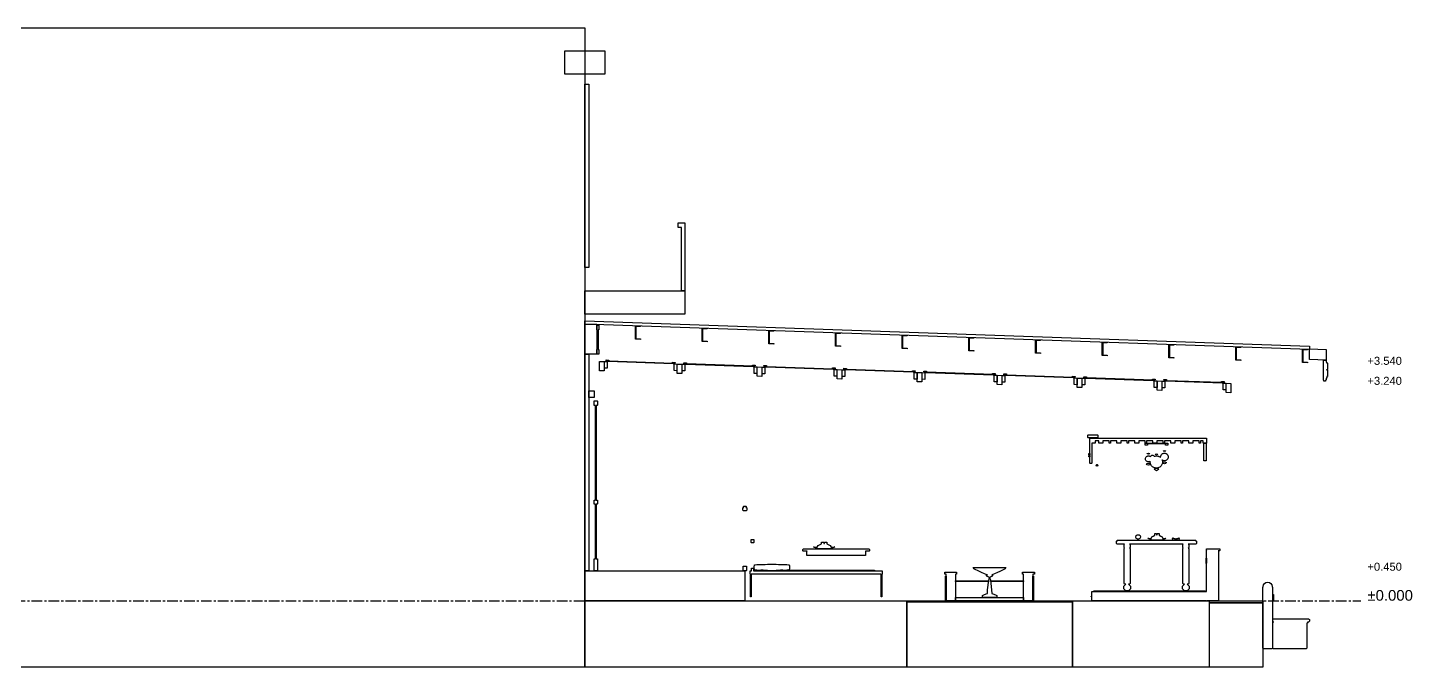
# Model space of a CAD drawing. Header units: millimetres. Extents: x -2320 to 44593, y -183000 to 30400.
# Drawn here: x 22047 to 42809, y -61000 to -51400 of the extents above; entities that cross this region are included whole.
import ezdxf

# ---------------------------------------------------------------- set-up
doc = ezdxf.new("R2010")
doc.units = ezdxf.units.MM
doc.header["$LTSCALE"] = 50
doc.linetypes.add('CENTER', pattern=[5.08, 3.175, -0.635, 0.635, -0.635])
for name, color, linetype in [('A-BLDG', 8, 'Continuous'), ('A-DIMS', 1, 'Continuous'), ('A-SECT', 7, 'Continuous'), ('S-GRID', 8, 'CENTER')]:
    doc.layers.add(name, color=color, linetype=linetype)
doc.styles.add('VN', font='arial.ttf')

msp = doc.modelspace()

# ---------------------------------------------------------------- linework, layer by layer
at = {"layer": 'A-BLDG'}
for points in [[(30400, -61000), (0, -61000), (0, -51400), (30400, -51400)], [(30700, -52100), (30100, -52100), (30100, -51750), (30700, -51750)], [(30400, -55000), (30400, -52250), (30460, -52250), (30460, -55000)], [(31850, -55350), (31850, -54400), (31800, -54400), (31800, -54330), (31900, -54330), (31900, -54350), (31900, -54400), (31900, -55350)], [(31900, -55700), (30400, -55700), (30400, -55350), (31900, -55350)], [(30610, -56300), (30580, -56300), (30580, -56230), (30584, -56230), (30584, -55935), (30580, -55935), (30580, -55865), (30610, -55865), (30610, -55935), (30601, -55935), (30601, -56230), (30610, -56230)], [(30460, -59550), (30400, -59550), (30400, -56300), (30460, -56300)], [(30540, -56850), (30540, -56950), (30460, -56950), (30460, -56850)], [(30587, -59550), (30543, -59550), (30540, -59547), (30540, -59373), (30543, -59370), (30560, -59370), (30560, -58550), (30543, -58550), (30540, -58547), (30540, -58493), (30543, -58490), (30560, -58490), (30560, -57070), (30543, -57070), (30540, -57067), (30540, -57003), (30543, -57000), (30587, -57000), (30590, -57003), (30590, -57067), (30587, -57070), (30570, -57070), (30570, -58490), (30587, -58490), (30590, -58493), (30590, -58547), (30587, -58550), (30570, -58550), (30570, -59370), (30587, -59370), (30590, -59373), (30590, -59547)]]:
    msp.add_lwpolyline(points, close=True, dxfattribs=at)
at = {"layer": 'A-SECT'}
for points in [[(41265.2, -56180.3), (41265.2, -56230.3), (30400, -55850), (30400, -55800)], [(30580, -55850), (30580, -56300), (30400, -56300), (30400, -55850)], [(31160, -55884.6), (31160, -55876.6), (31235, -55879.2), (31235, -55887.2), (31166, -55884.8), (31166, -56068.8), (31160, -56068.6)], [(32160, -55919.6), (32160, -55911.6), (32235, -55914.2), (32235, -55922.2), (32166, -55919.8), (32166, -56103.8), (32160, -56103.6)], [(33160, -55954.6), (33160, -55946.6), (33235, -55949.2), (33235, -55957.2), (33166, -55954.8), (33166, -56138.8), (33160, -56138.6)], [(34160, -55989.6), (34160, -55981.6), (34235, -55984.2), (34235, -55992.2), (34166, -55989.8), (34166, -56173.8), (34160, -56173.6)], [(35160, -56024.6), (35160, -56016.6), (35235, -56019.2), (35235, -56027.2), (35166, -56024.8), (35166, -56208.8), (35160, -56208.6)], [(36160, -56059.6), (36160, -56051.6), (36235, -56054.2), (36235, -56062.2), (36166, -56059.8), (36166, -56243.8), (36160, -56243.6)], [(31160, -56076.6), (31160, -56068.6), (31235, -56071.2), (31235, -56079.2)], [(32160, -56111.6), (32160, -56103.6), (32235, -56106.2), (32235, -56114.2)], [(33160, -56146.6), (33160, -56138.6), (33235, -56141.2), (33235, -56149.2)], [(34160, -56181.6), (34160, -56173.6), (34235, -56176.2), (34235, -56184.2)], [(35160, -56216.6), (35160, -56208.6), (35235, -56211.2), (35235, -56219.2)], [(36160, -56251.6), (36160, -56243.6), (36235, -56246.2), (36235, -56254.2)], [(37160, -56094.6), (37160, -56086.6), (37235, -56089.2), (37235, -56097.2), (37166, -56094.8), (37166, -56278.8), (37160, -56278.6)], [(38160, -56129.6), (38160, -56121.6), (38235, -56124.2), (38235, -56132.2), (38166, -56129.8), (38166, -56313.8), (38160, -56313.6)], [(39160, -56164.6), (39160, -56156.6), (39235, -56159.2), (39235, -56167.2), (39166, -56164.8), (39166, -56348.8), (39160, -56348.6)], [(40160, -56199.6), (40160, -56191.6), (40235, -56194.2), (40235, -56202.2), (40166, -56199.8), (40166, -56383.8), (40160, -56383.6)], [(41160, -56234.6), (41160, -56226.6), (41235, -56229.2), (41235, -56237.2), (41166, -56234.8), (41166, -56418.8), (41160, -56418.6)], [(41515.2, -56229), (41515.2, -56389), (41265.2, -56380.3), (41265.2, -56220.3)], [(30655, -56408.9), (30655, -56408.9), (30690, -56410.2), (30690, -56550.1), (30620, -56547.7), (30620, -56407.7)], [(30695, -56510.3), (30695, -56410.3), (30737, -56411.8), (30737, -56511.8)], [(30722, -56399.3), (30722, -56387.3), (30762, -56388.7), (30762, -56400.7), (31725, -56434.4), (31725, -56446.4), (30752, -56412.3), (30752, -56400.3)], [(31715, -56434), (31715, -56422), (31755, -56423.4), (31755, -56435.4)], [(31740, -56546.9), (31740, -56446.9), (31782, -56448.4), (31782, -56548.4)], [(31785, -56448.5), (31855, -56450.9), (31855, -56590.9), (31785, -56588.5)], [(31858, -56551), (31858, -56451), (31900, -56452.5), (31900, -56552.5)], [(31885, -56428), (31925, -56429.4), (31925, -56441.4), (32925, -56476.4), (32925, -56488.4), (31915, -56453), (31915, -56441.1), (31885, -56440)], [(32915, -56476), (32915, -56464), (32955, -56465.4), (32955, -56477.4)], [(33085, -56482), (33085, -56470), (33125, -56471.4), (33125, -56483.4), (34125, -56518.4), (34125, -56530.4), (33115, -56495), (33115, -56483.1)], [(37160, -56286.6), (37160, -56278.6), (37235, -56281.2), (37235, -56289.2)], [(38160, -56321.6), (38160, -56313.6), (38235, -56316.2), (38235, -56324.2)], [(39160, -56356.6), (39160, -56348.6), (39235, -56351.2), (39235, -56359.2)], [(40160, -56391.6), (40160, -56383.6), (40235, -56386.2), (40235, -56394.2)], [(41160, -56426.6), (41160, -56418.6), (41235, -56421.2), (41235, -56429.2)], [(41480.3, -56689.2), (41478.3, -56689.2), (41475.2, -56686.2), (41475.2, -56394.2), (41478.3, -56391.2), (41512.4, -56391.2), (41515.4, -56394.2), (41515.4, -56419.2), (41527.5, -56419.2), (41527.5, -56435.2), (41529.5, -56433.2), (41533.5, -56433.2), (41535.5, -56435.2), (41535.5, -56531.2), (41533.5, -56533.2), (41529.5, -56533.2), (41527.5, -56531.2), (41527.5, -56539.2), (41529.5, -56537.2), (41533.5, -56537.2), (41535.5, -56539.2), (41535.5, -56635.2), (41533.5, -56637.2), (41529.5, -56637.2), (41527.5, -56635.2), (41527.5, -56659.2), (41515.4, -56659.2), (41515.4, -56686.2), (41512.4, -56689.2), (41505.4, -56689.2), (41505.4, -56704.9), (41480.3, -56706.2)], [(32940, -56588.9), (32940, -56488.9), (32982, -56490.4), (32982, -56590.4)], [(32985, -56490.5), (33055, -56492.9), (33055, -56632.9), (32985, -56630.5)], [(33100, -56594.5), (33058, -56593), (33058, -56493), (33100, -56494.5)], [(34115, -56518), (34115, -56506), (34155, -56507.4), (34155, -56519.4)], [(34182, -56632.4), (34140, -56630.9), (34140, -56530.9), (34182, -56532.4)], [(34185, -56532.5), (34255, -56534.9), (34255, -56674.9), (34185, -56672.5)], [(34258, -56635), (34258, -56535), (34300, -56536.5), (34300, -56636.5)], [(34325, -56513.4), (34325, -56525.4), (35325, -56560.4), (35325, -56572.4), (34315, -56537), (34315, -56525.1), (34285, -56524), (34285, -56512)], [(35355, -56561.4), (35315, -56560), (35315, -56548), (35355, -56549.4)], [(35382, -56674.4), (35340, -56672.9), (35340, -56572.9), (35382, -56574.4)], [(35455, -56576.9), (35455, -56716.9), (35385, -56714.5), (35385, -56574.5)], [(35458, -56677), (35458, -56577), (35500, -56578.5), (35500, -56678.5)], [(35485, -56554), (35525, -56555.4), (35525, -56567.4), (36525, -56602.4), (36525, -56614.4), (35515, -56579), (35515, -56567.1), (35485, -56566)], [(36555, -56603.4), (36515, -56602), (36515, -56590), (36555, -56591.4)], [(36582, -56716.4), (36540, -56714.9), (36540, -56614.9), (36582, -56616.4)], [(36655, -56618.9), (36655, -56758.9), (36585, -56756.5), (36585, -56616.5)], [(36658, -56719), (36658, -56619), (36700, -56620.5), (36700, -56720.5)], [(36685, -56596), (36725, -56597.4), (36725, -56609.4), (37725, -56644.4), (37725, -56656.4), (36715, -56621), (36715, -56609.1), (36685, -56608)], [(37715, -56644), (37715, -56632), (37755, -56633.4), (37755, -56645.4)], [(37740, -56756.9), (37740, -56656.9), (37782, -56658.4), (37782, -56758.4)], [(37785, -56658.5), (37855, -56660.9), (37855, -56800.9), (37785, -56798.5)], [(37858, -56761), (37858, -56661), (37900, -56662.5), (37900, -56762.5)], [(37925, -56639.4), (37925, -56651.4), (38925, -56686.4), (38925, -56698.4), (37915, -56663), (37915, -56651.1), (37885, -56650), (37885, -56638)], [(38915, -56686), (38915, -56674), (38955, -56675.4), (38955, -56687.4)], [(39957.3, -56734.5), (39115, -56705), (39115, -56693.1), (39085, -56692), (39085, -56680), (39125, -56681.4), (39125, -56693.4), (39947.3, -56722.1), (39947.3, -56710.2), (39987.5, -56711.6), (39987.5, -56723.6), (39957.3, -56722.5)], [(38982, -56800.4), (38940, -56798.9), (38940, -56698.9), (38982, -56700.4)], [(39055, -56702.9), (39055, -56842.9), (38985, -56840.5), (38985, -56700.5)], [(39058, -56803), (39058, -56703), (39100, -56704.5), (39100, -56804.5)], [(39972.4, -56835), (39972.4, -56735), (40014.6, -56736.5), (40014.6, -56836.5)], [(40090, -56739.2), (40090, -56879.1), (40019.7, -56876.7), (40019.7, -56736.7)], [(38092, -57514), (38092, -57550), (38088, -57554), (37946, -57554), (37942, -57550), (37942, -57514), (37946, -57510), (38088, -57510)], [(38002, -57635), (38002, -57936), (37998, -57940), (37976, -57940), (37972, -57936), (37972, -57564), (37976, -57560), (37998, -57560), (38002, -57564), (38002, -57560), (39722, -57560), (39722, -57600), (39722, -57635), (39674.3, -57635), (39672, -57635), (39672, -57600), (39633, -57600), (39633, -57635), (39623.5, -57635), (39611, -57635), (39611, -57600), (39517.6, -57600), (39517.6, -57635), (39487.6, -57635), (39486.4, -57635), (39456.4, -57635), (39456.4, -57600), (39363, -57600), (39363, -57635), (39353.5, -57635), (39341, -57635), (39341, -57600), (39247.6, -57600), (39247.6, -57635), (39243.8, -57635), (39217.6, -57635), (39217, -57635), (39216.4, -57635), (39186.4, -57635), (39186.4, -57600), (39093, -57600), (39093, -57635), (39083.5, -57635), (39071, -57635), (39071, -57600), (38977.6, -57600), (38977.6, -57635), (38947.6, -57635), (38946.4, -57635), (38916.4, -57635), (38916.4, -57600), (38823, -57600), (38823, -57635), (38813.5, -57635), (38801, -57635), (38801, -57600), (38707.6, -57600), (38707.6, -57635), (38677.6, -57635), (38677, -57635), (38676.4, -57635), (38650.2, -57635), (38646.4, -57635), (38646.4, -57600), (38553, -57600), (38553, -57635), (38540.5, -57635), (38531, -57635), (38531, -57600), (38437.6, -57600), (38437.6, -57635), (38407.6, -57635), (38406.4, -57635), (38376.4, -57635), (38376.4, -57600), (38283, -57600), (38283, -57635), (38273.5, -57635), (38261, -57635), (38261, -57600), (38167.6, -57600), (38167.6, -57635), (38137.6, -57635), (38136.4, -57635), (38106.4, -57635), (38106.4, -57600), (38052, -57600), (38052, -57635), (38049.7, -57635)], [(38815.8, -57637), (38817.1, -57637), (38819.6, -57637), (38819.7, -57637), (38822.7, -57637), (38827.4, -57637), (38828, -57637), (38833.9, -57637), (38834.8, -57637), (38837.8, -57637), (38839.5, -57637), (38840.6, -57637), (38844.3, -57637), (38874.7, -57637), (38875.4, -57637), (38876.2, -57637), (38877, -57637), (38877.8, -57637), (38878.7, -57637), (38879.6, -57637), (38880.4, -57637), (38881.4, -57637), (38882.5, -57637), (38883.3, -57637), (38884.5, -57637), (38885.3, -57637), (38886.1, -57637), (38887.3, -57637), (38888.1, -57637), (38889.4, -57637), (38890.1, -57637), (38891.4, -57637), (38892.1, -57637), (38893.4, -57637), (38894.8, -57637), (38895.4, -57637), (38896.7, -57637), (38897.3, -57637), (38897.8, -57637), (38899.2, -57637), (38899.6, -57637), (38900.9, -57637), (38902.1, -57637), (38902.6, -57637), (38903.6, -57637), (38904.1, -57637), (38904.4, -57637), (38905.4, -57637), (38905.8, -57637), (38906.6, -57637), (38907.4, -57637), (38907.7, -57637), (38907.9, -57637), (38908.6, -57637), (38932, -57637), (38972, -57637), (39012, -57637), (39035.4, -57637), (39036.1, -57637), (39036.3, -57637), (39036.6, -57637), (39037.4, -57637), (39038.2, -57637), (39038.6, -57637), (39039.6, -57637), (39039.9, -57637), (39040.4, -57637), (39041.4, -57637), (39041.9, -57637), (39043.1, -57637), (39044.4, -57637), (39044.8, -57637), (39046.2, -57637), (39046.7, -57637), (39047.3, -57637), (39048.6, -57637), (39049.2, -57637), (39050.6, -57637), (39051.9, -57637), (39052.6, -57637), (39053.9, -57637), (39054.6, -57637), (39055.9, -57637), (39056.7, -57637), (39057.9, -57637), (39058.7, -57637), (39059.5, -57637), (39060.7, -57637), (39061.5, -57637), (39062.6, -57637), (39063.6, -57637), (39064.4, -57637), (39065.3, -57637), (39066.2, -57637), (39067, -57637), (39067.8, -57637), (39068.5, -57637), (39069.3, -57637), (39099.7, -57637), (39103.4, -57637), (39104.5, -57637), (39106.2, -57637), (39109.2, -57637), (39110.1, -57637), (39116, -57637), (39116.6, -57637), (39121.3, -57637), (39124.3, -57637), (39124.4, -57637), (39126.9, -57637), (39142.4, -57637), (39142.4, -57666), (39121.3, -57666), (39106.2, -57666), (39106.2, -57648), (39104.5, -57648), (39103.4, -57648), (39099.7, -57648), (39069.3, -57648), (39068.5, -57648), (39067.8, -57648), (39067, -57648), (39066.2, -57648), (39065.3, -57648), (39064.4, -57648), (39063.6, -57648), (39062.6, -57648), (39061.5, -57648), (39060.7, -57648), (39059.5, -57648), (39058.7, -57648), (39057.9, -57648), (39056.7, -57648), (39055.9, -57648), (39054.6, -57648), (39053.9, -57648), (39052.6, -57648), (39051.9, -57648), (39050.6, -57648), (39049.2, -57648), (39048.6, -57648), (39047.3, -57648), (39046.7, -57648), (39046.2, -57648), (39044.8, -57648), (39044.4, -57648), (39043.1, -57648), (39041.9, -57648), (39041.4, -57648), (39040.4, -57648), (39039.9, -57648), (39039.6, -57648), (39038.6, -57648), (39038.2, -57648), (39037.4, -57648), (39036.6, -57648), (39036.3, -57648), (39036.1, -57648), (39035.4, -57648), (39012, -57648), (38972, -57648), (38932, -57648), (38908.6, -57648), (38907.9, -57648), (38907.7, -57648), (38907.4, -57648), (38906.6, -57648), (38905.8, -57648), (38905.4, -57648), (38904.4, -57648), (38904.1, -57648), (38903.6, -57648), (38902.6, -57648), (38902.1, -57648), (38900.9, -57648), (38899.6, -57648), (38899.2, -57648), (38897.8, -57648), (38897.3, -57648), (38896.7, -57648), (38895.4, -57648), (38894.8, -57648), (38893.4, -57648), (38892.1, -57648), (38891.4, -57648), (38890.1, -57648), (38889.4, -57648), (38888.1, -57648), (38887.3, -57648), (38886.1, -57648), (38885.3, -57648), (38884.5, -57648), (38883.3, -57648), (38882.5, -57648), (38881.4, -57648), (38880.4, -57648), (38879.6, -57648), (38878.7, -57648), (38877.8, -57648), (38877, -57648), (38876.2, -57648), (38875.4, -57648), (38874.7, -57648), (38844.3, -57648), (38840.6, -57648), (38839.5, -57648), (38837.8, -57648), (38837.8, -57666), (38822.7, -57666), (38815.8, -57666), (38801.6, -57666), (38801.6, -57637)], [(39717, -57635), (39717, -57900), (39683.3, -57900), (39683.3, -57635)], [(37960, -57791.2), (37972, -57791.2), (37972, -57809.6), (37960, -57809.6)], [(37972, -57840), (37960, -57840), (37960, -57819.7), (37972, -57819.7)], [(38865.8, -57914.3), (38861.1, -57915.6), (38852, -57916.4), (38842.9, -57915.6), (38838.2, -57914.3), (38832.7, -57912.1), (38822.2, -57905.2), (38820.1, -57903.1), (38813.8, -57894.8), (38809.1, -57883.8), (38806.1, -57883.8), (38806.1, -57859.8), (38809.1, -57859.8), (38813.8, -57848.7), (38820.1, -57840.4), (38822.2, -57838.3), (38832.7, -57831.4), (38838.2, -57829.2), (38842.9, -57827.9), (38852, -57827.1), (38861.1, -57827.9), (38865.8, -57829.2), (38871.3, -57831.4), (38881, -57837.8), (38881, -57830.5), (38881.2, -57830.5), (38887.6, -57830.5), (38888.1, -57828.8), (38897.4, -57818.7), (38905.3, -57815.7), (38912, -57814.3), (38918.7, -57815.7), (38926.6, -57818.7), (38935.9, -57828.8), (38936.4, -57830.5), (38942.8, -57830.5), (38943, -57830.5), (38943, -57831.7), (38952.7, -57828.9), (38962.9, -57827.1), (38972, -57826.5), (38981.1, -57827.1), (38991.3, -57828.9), (39003.9, -57832.5), (39010.1, -57834.9), (39022.2, -57841.9), (39029.9, -57847.3), (39033.8, -57851.4), (39033.8, -57830.5), (39036.4, -57830.5), (39036.6, -57828.8), (39041.2, -57815.7), (39041.8, -57814.8), (39050.2, -57803.6), (39060.1, -57795), (39063.2, -57793), (39072.7, -57788.8), (39082.9, -57786.1), (39092, -57785.2), (39101.1, -57786.1), (39111.3, -57788.8), (39120.8, -57793), (39123.9, -57795), (39133.8, -57803.6), (39142.2, -57814.8), (39142.8, -57815.7), (39147.4, -57828.8), (39147.6, -57830.5), (39150.2, -57830.5), (39150.2, -57854.5), (39147.6, -57854.5), (39147.4, -57856.2), (39142.8, -57869.3), (39142.2, -57870.2), (39133.8, -57881.4), (39123.9, -57890), (39120.8, -57892), (39111.3, -57896.2), (39101.1, -57898.9), (39092, -57899.8), (39082.9, -57898.9), (39072.7, -57896.2), (39063.2, -57892), (39060.1, -57890), (39058, -57888.2), (39061.3, -57898.5), (39062.1, -57906), (39064.9, -57906), (39064.9, -57926.1), (39075.4, -57919.7), (39092, -57916.1), (39108.6, -57919.7), (39120.4, -57926.9), (39108.6, -57940.3), (39092, -57946.9), (39075.4, -57940.3), (39064.9, -57928.4), (39064.9, -57930), (39062.1, -57930), (39061.3, -57937.5), (39055.3, -57956.3), (39055.1, -57956.6), (39044.4, -57973.6), (39029.9, -57988.7), (39022.2, -57994.1), (39010.1, -58001.1), (39003.9, -58003.5), (38991.3, -58007.1), (38981.1, -58008.9), (38972, -58009.5), (38962.9, -58008.9), (38952.7, -58007.1), (38940.1, -58003.5), (38933.9, -58001.1), (38921.8, -57994.1), (38914.1, -57988.7), (38899.6, -57973.6), (38888.9, -57956.6), (38888.7, -57956.3), (38882.7, -57937.5), (38881.9, -57930), (38879.1, -57930), (38879.1, -57907), (38871.3, -57912.1)], [(38832.4, -57794.6), (38835.4, -57791.7), (38852, -57786.2), (38868.6, -57791.7), (38871.6, -57794.6), (38868.6, -57796.8), (38852, -57801.2), (38835.4, -57796.8)], [(38952.4, -57803), (38955.4, -57800.2), (38972, -57794.7), (38988.6, -57800.2), (38991.6, -57803), (38988.6, -57805.3), (38972, -57809.7), (38955.4, -57805.3)], [(39072.4, -57756), (39075.4, -57753.2), (39092, -57747.7), (39108.6, -57753.2), (39111.6, -57756), (39108.6, -57758.3), (39092, -57762.7), (39075.4, -57758.3)], [(38085.1, -57958.4), (38090.5, -57961.5), (38093.6, -57966.9), (38093.6, -57973.1), (38090.5, -57978.5), (38085.1, -57981.6), (38078.9, -57981.6), (38073.5, -57978.5), (38070.4, -57973.1), (38070.4, -57966.9), (38073.5, -57961.5), (38078.9, -57958.4)], [(38835.4, -57960.5), (38823.6, -57947.1), (38835.4, -57941.3), (38852, -57938.4), (38868.6, -57941.3), (38880.4, -57947.1), (38868.6, -57960.5), (38852, -57967.1)], [(38955.4, -58043.4), (38943.6, -58030), (38952.4, -58010), (38955.4, -58010), (38972, -58010), (38988.6, -58010), (38991.6, -58010), (39000.4, -58030), (38988.6, -58043.4), (38972, -58050)], [(32830, -58642), (32822, -58650), (32778, -58650), (32770, -58642), (32770, -58608), (32778, -58600), (32786, -58600), (32780, -58594), (32780, -58586), (32786, -58580), (32814, -58580), (32820, -58586), (32820, -58594), (32814, -58600), (32822, -58600), (32830, -58608)], [(32899, -59130), (32895, -59126), (32895, -59084), (32899, -59080), (32931, -59080), (32935, -59084), (32935, -59126), (32931, -59130)], [(34086.6, -59219.2), (34070.2, -59224), (34049.9, -59224), (34030, -59224), (34016.7, -59224), (34006.6, -59224), (33998, -59224), (33990, -59224), (33982, -59224), (33973.4, -59224), (33963.3, -59224), (33950, -59224), (33930.1, -59224), (33909.8, -59224), (33893.4, -59219.2), (33846.1, -59204), (33830.5, -59192), (33884.5, -59197.1), (33899.3, -59173), (33920.7, -59161), (33949.6, -59147.1), (33949.6, -59124), (33984.2, -59124), (33984.2, -59141.2), (33990, -59141), (33995.8, -59141.2), (33995.8, -59124), (34030.4, -59124), (34030.4, -59147.1), (34059.3, -59161), (34080.7, -59173), (34095.5, -59197.1), (34149.5, -59192), (34133.9, -59204)], [(38552, -59850), (38512, -59850), (38482, -59820), (38482, -59780), (38512, -59750), (38493, -59750), (38487, -59744), (38487, -59216), (38493, -59210), (38495, -59210), (38487, -59202), (38487, -59158), (38495, -59150), (38380, -59150), (38372, -59142), (38372, -59108), (38380, -59100), (38386, -59100), (38382, -59096), (38386, -59092), (39558, -59092), (39562, -59096), (39558, -59100), (39564, -59100), (39572, -59108), (39572, -59142), (39564, -59150), (39449, -59150), (39457, -59158), (39457, -59202), (39449, -59210), (39451, -59210), (39457, -59216), (39457, -59744), (39451, -59750), (39432, -59750), (39462, -59780), (39462, -59820), (39432, -59850), (39392, -59850), (39362, -59820), (39362, -59780), (39392, -59750), (39373, -59750), (39367, -59744), (39367, -59216), (39373, -59210), (39375, -59210), (39367, -59202), (39367, -59158), (39375, -59150), (38569, -59150), (38577, -59158), (38577, -59202), (38569, -59210), (38571, -59210), (38577, -59216), (38577, -59744), (38571, -59750), (38552, -59750), (38582, -59780), (38582, -59820)], [(38704.9, -59010.5), (38713.5, -59013.9), (38724.1, -59020.7), (38725.7, -59022), (38731, -59044.5), (38724.1, -59064.9), (38723.9, -59065.5), (38713.5, -59072.7), (38704.9, -59076.4), (38697.2, -59077.5), (38689.5, -59076.4), (38680.9, -59072.7), (38670.5, -59065.5), (38670.3, -59064.9), (38663.3, -59044.5), (38668.7, -59022), (38670.3, -59020.7), (38680.9, -59013.9), (38689.5, -59010.5), (38697.2, -59009.5)], [(39061.6, -59087.2), (39047.7, -59092), (39030.6, -59092), (39013.8, -59092), (39002.6, -59092), (38994, -59092), (38986.8, -59092), (38980, -59092), (38973.3, -59092), (38966.1, -59092), (38957.5, -59092), (38946.3, -59092), (38929.5, -59092), (38912.3, -59092), (38898.5, -59087.2), (38858.6, -59072), (38845.4, -59060), (38891, -59065.1), (38903.4, -59041), (38921.5, -59029), (38945.9, -59015.1), (38945.9, -58992), (38975.2, -58992), (38975.2, -59009.2), (38980, -59009), (38984.9, -59009.2), (38984.9, -58992), (39014.2, -58992), (39014.2, -59015.1), (39038.5, -59029), (39056.7, -59041), (39069.1, -59065.1), (39114.7, -59060), (39101.5, -59072)], [(39276.9, -59066.3), (39277.1, -59066), (39285.5, -59064.1), (39296.7, -59060.6), (39303.7, -59058), (39311.3, -59074), (39307.5, -59092), (39296.7, -59092), (39285.5, -59092), (39276.9, -59092), (39269.6, -59092), (39262.9, -59092), (39256.2, -59092), (39248.9, -59092), (39240.3, -59092), (39229.1, -59092), (39218.3, -59092), (39214.5, -59074), (39222.1, -59058), (39229.1, -59060.6), (39240.3, -59064.1), (39248.7, -59066), (39248.9, -59066.3), (39256.2, -59072.4), (39262.9, -59074.3), (39269.6, -59072.4)], [(33676, -59259), (33670, -59253), (33670, -59230), (33676, -59224), (34664, -59224), (34670, -59230), (34670, -59253), (34664, -59259), (34607, -59259), (34610, -59262), (34610, -59321), (34607, -59324), (33733, -59324), (33730, -59321), (33730, -59262), (33733, -59259)], [(37996, -59940), (37994, -59938), (37994, -59932), (37996, -59930), (38000, -59930), (38002, -59932), (38002, -59864), (38006, -59860), (39718, -59860), (39722, -59864), (39722, -59254), (39726, -59250), (39722, -59246), (39722, -59224), (39726, -59220), (39918, -59220), (39922, -59224), (39922, -59246), (39918, -59250), (39898, -59250), (39902, -59254), (39902, -59996), (39898, -60000), (39726, -60000), (39722, -59996), (39718, -60000), (38006, -60000), (38002, -59996), (38002, -59938), (38000, -59940)], [(39718, -59362), (39720, -59360), (39722, -59362), (39722, -59438), (39720, -59440), (39718, -59438), (39718, -59425), (39716.5, -59425), (39716.5, -59375), (39718, -59375)], [(32800, -59552), (32800, -60000), (30400, -60000), (30400, -59552)], [(32821, -59480), (32825, -59484), (32825, -59546), (32821, -59550), (32779, -59550), (32775, -59546), (32775, -59484), (32779, -59480)], [(32885, -59940), (32885, -59600), (32883, -59600), (32880, -59597), (32880, -59553), (32883, -59550), (32900, -59550), (32900, -59510), (32930, -59510), (32930, -59550), (34857, -59550), (34860, -59553), (34860, -59597), (34857, -59600), (34855, -59600), (34855, -59940), (34845, -59940), (34845, -59600), (32895, -59600), (32895, -59940)], [(33468.6, -59501.6), (33468.5, -59505.2), (33468.4, -59510.3), (33468.2, -59515.5), (33467.9, -59520.6), (33467.5, -59525.8), (33467.1, -59530.9), (33465.2, -59536), (33455.3, -59540.6), (33432, -59544.2), (33400.8, -59545.5), (33368.1, -59544.2), (33335.5, -59543.2), (33302.9, -59545.3), (33270.2, -59548.4), (33237.6, -59549.8), (33205, -59550), (33172.4, -59549.8), (33139.7, -59548.4), (33107.1, -59545.3), (33074.5, -59543.2), (33041.9, -59544.2), (33009.3, -59545.5), (32978, -59544.2), (32954.7, -59540.6), (32944.8, -59536), (32942.9, -59530.9), (32942.5, -59525.8), (32942.1, -59520.6), (32941.8, -59515.5), (32941.6, -59510.3), (32941.5, -59505.2), (32941.4, -59500.3), (32941, -59498.8), (32941.4, -59498.4), (32941.5, -59494.8), (32941.6, -59489.7), (32941.8, -59484.5), (32942.1, -59479.4), (32942.5, -59474.2), (32942.9, -59469.1), (32944.8, -59464), (32954.7, -59459.4), (32978, -59455.8), (33009.3, -59454.5), (33041.9, -59455.8), (33074.5, -59456.8), (33107.1, -59454.7), (33139.7, -59451.6), (33172.4, -59450.2), (33205, -59450), (33237.6, -59450.2), (33270.2, -59451.6), (33302.9, -59454.7), (33335.5, -59456.8), (33368.1, -59455.8), (33400.8, -59454.5), (33432, -59455.8), (33455.3, -59459.4), (33465.2, -59464), (33467.1, -59469.1), (33467.5, -59474.2), (33467.9, -59479.4), (33468.2, -59484.5), (33468.4, -59489.7), (33468.5, -59494.8), (33468.6, -59499.7), (33469, -59501.2)], [(33470, -59544), (34745, -59544), (34745, -59550), (33470, -59550)], [(35926.9, -60000), (35820, -60000), (35820, -59600), (35798.8, -59600), (35798.8, -59570), (35933.7, -59570), (35975.6, -59570), (35975.6, -59600), (35961.4, -59600), (35961.4, -60000)], [(36483.4, -59646.5), (36470, -59650), (36456.6, -59646.5), (36441.1, -59634.5), (36421.2, -59610), (36436.9, -59610), (36436.6, -59609.9), (36420, -59604.6), (36395.2, -59595), (36349.3, -59574.7), (36318.8, -59560), (36235.6, -59520), (36225.2, -59500), (36349.3, -59500), (36395.2, -59500), (36420, -59500), (36436.6, -59500), (36449.3, -59500), (36460.1, -59500), (36470, -59500), (36479.9, -59500), (36490.7, -59500), (36503.4, -59500), (36520, -59500), (36544.8, -59500), (36590.7, -59500), (36714.8, -59500), (36704.4, -59520), (36621.2, -59560), (36590.7, -59574.7), (36544.8, -59595), (36520, -59604.6), (36503.4, -59609.9), (36503.1, -59610), (36518.8, -59610), (36498.9, -59634.5)], [(37013.1, -60000), (36978.6, -60000), (36978.6, -59600), (36964.4, -59600), (36964.4, -59570), (37006.3, -59570), (37141.2, -59570), (37141.2, -59600), (37120, -59600), (37120, -60000)], [(35810.5, -59682), (35809.4, -59682), (35809.4, -59632), (35810.5, -59632)], [(35810.5, -59735), (35809.4, -59735), (35809.4, -59685), (35810.5, -59685)], [(35810.5, -59788), (35809.4, -59788), (35809.4, -59738), (35810.5, -59738)], [(35810.5, -59841), (35809.4, -59841), (35809.4, -59791), (35810.5, -59791)], [(35819.3, -59682), (35814.7, -59682), (35814.7, -59632), (35819.3, -59632)], [(35819.3, -59735), (35814.7, -59735), (35814.7, -59685), (35819.3, -59685)], [(35819.3, -59788), (35814.7, -59788), (35814.7, -59738), (35819.3, -59738)], [(35819.3, -59791), (35819.3, -59841), (35814.7, -59841), (35814.7, -59791)], [(36442, -59710), (36428.5, -59710), (36395.9, -59710), (36363.9, -59710), (36335.9, -59710), (36313.2, -59710), (36075, -59710), (35961.4, -59710), (35961.4, -59700), (36075, -59700), (36313.2, -59700), (36335.9, -59700), (36363.9, -59700), (36395.9, -59700), (36428.5, -59700), (36442, -59700), (36456, -59700), (36456, -59710)], [(36470, -59650), (36483.4, -59692.4), (36498.9, -59835.7), (36502.6, -59890), (36520, -59895.4), (36556.6, -59910), (36578.1, -59920), (36578.1, -59950), (36556.6, -59950), (36520, -59950), (36498.9, -59950), (36483.4, -59950), (36470, -59950), (36456.6, -59950), (36441.1, -59950), (36420, -59950), (36383.4, -59950), (36361.9, -59950), (36361.9, -59920), (36383.4, -59910), (36420, -59895.4), (36437.4, -59890), (36441.1, -59835.7), (36456.6, -59692.4)], [(36865, -59700), (36978.6, -59700), (36978.6, -59710), (36865, -59710), (36626.8, -59710), (36604.1, -59710), (36576.1, -59710), (36544.1, -59710), (36511.5, -59710), (36498, -59710), (36484, -59710), (36484, -59700), (36498, -59700), (36511.5, -59700), (36544.1, -59700), (36576.1, -59700), (36604.1, -59700), (36626.8, -59700)], [(37125.3, -59682), (37120.7, -59682), (37120.7, -59632), (37125.3, -59632)], [(37125.3, -59735), (37120.7, -59735), (37120.7, -59685), (37125.3, -59685)], [(37125.3, -59788), (37120.7, -59788), (37120.7, -59738), (37125.3, -59738)], [(37125.3, -59841), (37120.7, -59841), (37120.7, -59791), (37125.3, -59791)], [(37130.6, -59682), (37129.5, -59682), (37129.5, -59632), (37130.6, -59632)], [(37130.6, -59735), (37129.5, -59735), (37129.5, -59685), (37130.6, -59685)], [(37130.6, -59788), (37129.5, -59788), (37129.5, -59738), (37130.6, -59738)], [(37130.6, -59791), (37130.6, -59841), (37129.5, -59841), (37129.5, -59791)], [(40702.1, -60720), (40577.5, -60720), (40569.4, -60712), (40569.4, -59796), (40572.4, -59793), (40571.4, -59788), (40576.6, -59762), (40591.5, -59739.9), (40613.6, -59725.2), (40639.8, -59720), (40665.9, -59725.2), (40688.1, -59739.9), (40702.9, -59762), (40708.1, -59788), (40707.1, -59793), (40710.1, -59796), (40710.1, -60712)], [(35228.1, -61000), (30400, -61000), (30400, -60001.8), (35228.1, -60001.8)], [(35810.5, -59894), (35809.4, -59894), (35809.4, -59844), (35810.5, -59844)], [(35810.5, -59947), (35809.4, -59947), (35809.4, -59897), (35810.5, -59897)], [(35810.5, -59950), (35810.5, -60000), (35809.4, -60000), (35809.4, -59950)], [(35819.3, -59894), (35814.7, -59894), (35814.7, -59844), (35819.3, -59844)], [(35819.3, -59947), (35814.7, -59947), (35814.7, -59897), (35819.3, -59897)], [(35819.3, -60000), (35814.7, -60000), (35814.7, -59950), (35819.3, -59950)], [(36633.6, -59950), (36776.5, -59950), (36865, -59950), (36978.6, -59950), (36978.6, -60000), (36865, -60000), (36776.5, -60000), (36633.6, -60000), (36449.3, -60000), (36188.6, -60000), (36122.1, -60000), (36075, -60000), (35961.4, -60000), (35961.4, -59950), (36075, -59950), (36122.1, -59950), (36188.6, -59950), (36449.3, -59950)], [(37125.3, -59894), (37120.7, -59894), (37120.7, -59844), (37125.3, -59844)], [(37125.3, -59947), (37120.7, -59947), (37120.7, -59897), (37125.3, -59897)], [(37125.3, -59950), (37125.3, -60000), (37120.7, -60000), (37120.7, -59950)], [(37130.6, -59894), (37129.5, -59894), (37129.5, -59844), (37130.6, -59844)], [(37130.6, -59947), (37129.5, -59947), (37129.5, -59897), (37130.6, -59897)], [(37130.6, -60000), (37129.5, -60000), (37129.5, -59950), (37130.6, -59950)], [(39765.1, -61000), (37711.9, -61000), (37711.9, -60001.8), (39765.1, -60001.8)], [(39702, -59850), (39702, -59860), (38032, -59860), (38032, -59850)], [(40565.1, -60000), (40565.1, -60030), (39765.2, -60030), (39765.2, -60000)], [(40715.1, -60000), (40715.1, -59907.3), (40727.2, -59909.2), (40727.2, -60000)], [(35263, -60003), (35263, -60015), (35228.1, -60015), (35228.1, -60003)], [(37711.9, -60015), (37711.9, -61000), (35228.1, -61000), (35228.1, -60015)], [(35306, -60015), (35266, -60015), (35266, -60003), (35306, -60003)], [(35349, -60015), (35309, -60015), (35309, -60003), (35349, -60003)], [(35392, -60015), (35352, -60015), (35352, -60003), (35392, -60003)], [(35435, -60015), (35395, -60015), (35395, -60003), (35435, -60003)], [(35478, -60015), (35438, -60015), (35438, -60003), (35478, -60003)], [(35521, -60015), (35481, -60015), (35481, -60003), (35521, -60003)], [(35564, -60003), (35564, -60015), (35524, -60015), (35524, -60003)], [(35607, -60015), (35567, -60015), (35567, -60003), (35607, -60003)], [(35650, -60015), (35610, -60015), (35610, -60003), (35650, -60003)], [(35693, -60015), (35653, -60015), (35653, -60003), (35693, -60003)], [(35736, -60015), (35696, -60015), (35696, -60003), (35736, -60003)], [(35779, -60015), (35739, -60015), (35739, -60003), (35779, -60003)], [(35812.9, -60015), (35782, -60015), (35782, -60003), (35812.9, -60003)], [(37155, -60003), (37155, -60015), (37127.1, -60015), (37127.1, -60003)], [(37198, -60015), (37158, -60015), (37158, -60003), (37198, -60003)], [(37241, -60015), (37201, -60015), (37201, -60003), (37241, -60003)], [(37284, -60015), (37244, -60015), (37244, -60003), (37284, -60003)], [(37327, -60015), (37287, -60015), (37287, -60003), (37327, -60003)], [(37370, -60015), (37330, -60015), (37330, -60003), (37370, -60003)], [(37413, -60015), (37373, -60015), (37373, -60003), (37413, -60003)], [(37456, -60003), (37456, -60015), (37416, -60015), (37416, -60003)], [(37499, -60015), (37459, -60015), (37459, -60003), (37499, -60003)], [(37542, -60015), (37502, -60015), (37502, -60003), (37542, -60003)], [(37585, -60015), (37545, -60015), (37545, -60003), (37585, -60003)], [(37628, -60015), (37588, -60015), (37588, -60003), (37628, -60003)], [(37671, -60015), (37631, -60015), (37631, -60003), (37671, -60003)], [(37711.9, -60015), (37674, -60015), (37674, -60003), (37711.9, -60003)], [(40565.1, -60030), (40565.1, -61000), (39765.2, -61000), (39765.2, -60030)], [(40725.2, -60720), (40715.1, -60710), (40715.1, -60330), (40725.2, -60320), (40727.2, -60320), (40715.1, -60308), (40715.1, -60282), (40727.2, -60270), (41253.1, -60270), (41265.1, -60282), (41265.1, -60308), (41253.1, -60320), (41235, -60320), (41235, -60335), (41224.9, -60335), (41224.9, -60710), (41214.9, -60720)]]:
    msp.add_lwpolyline(points, close=True, dxfattribs=at)
at = {"layer": 'S-GRID'}
msp.add_line((-500, -60000), (42035.5, -60000), dxfattribs=at)

# ---------------------------------------------------------------- texts
at = {"layer": 'A-DIMS', "style": 'VN'}
for s, height, p in [('+3.540', 120, (42135.5, -56460)), ('+3.240', 120, (42135.5, -56760)), ('+0.450', 120, (42135.5, -59550)), ('±0.000', 160, (42135.5, -60000))]:
    msp.add_text(s, height=height, dxfattribs=at).set_placement(p)

doc.saveas('drawing.dxf')
